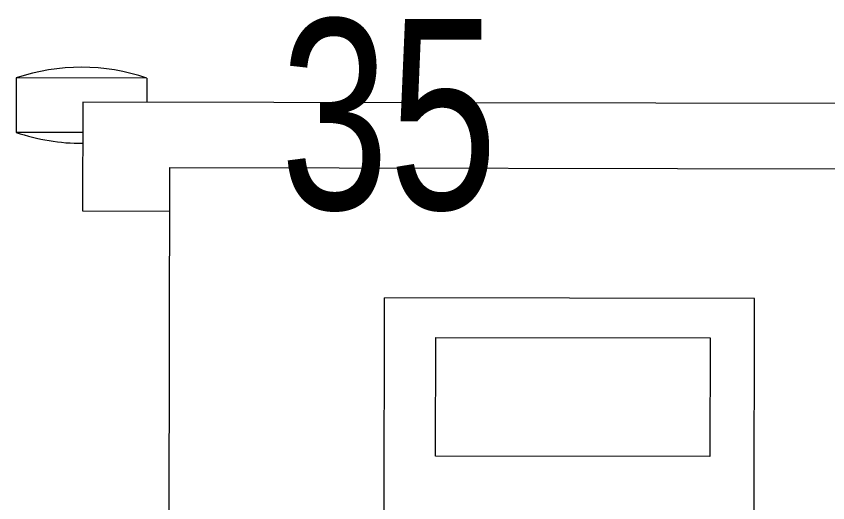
# Model space of a CAD drawing. Header units: millimetres. Extents: x -2143172 to 5255, y -610845 to 279739.
# Drawn here: x -1231683.7 to -1231310.9, y -31763.3 to -31539.6 of the extents above; entities that cross this region are included whole.
import ezdxf

# ---------------------------------------------------------------- set-up
doc = ezdxf.new("R2010")
doc.units = ezdxf.units.MM
doc.header["$LTSCALE"] = 30
doc.layers.add('72_EGR_EQP_TAG', color=142, linetype='Continuous', lineweight=5)
doc.layers.add('LOADING', color=163, linetype='Continuous', lineweight=5)
doc.styles.add('X3G_ENTITY_257CFD', font='swisscl.ttf', dxfattribs={"height": 200})

# ---------------------------------------------------------------- blocks, each defined once
blk = doc.blocks.new('workstation')
at = {"layer": 'LOADING'}
for p, q in [((2854.35, -994.87, 0), (2854.249, -1055.87, 0)), ((2827.457, -1004.855, 0), (2827.383, -1049.855, 0)), ((2844.457, -1004.883, 0), (2844.383, -1049.883, 0)), ((2829.429, -1048.04, 0), (2829.438, -1042.588, 0)), ((2829.438, -1042.588, 0), (2842.037, -1042.609, 0)), ((2842.037, -1042.609, 0), (2842.028, -1048.061, 0)), ((2842.028, -1048.061, 0), (2829.429, -1048.04, 0)), ((2827.383, -1049.855, 0), (2844.383, -1049.883, 0)), ((2858.252, -1053.877, 0), (2854.252, -1053.87, 0)), ((2858.244, -1058.877, 0), (2858.252, -1053.877, 0)), ((2854.249, -1055.87, 0), (2804.249, -1055.787, 0)), ((2858.246, -1057.488, 0), (2861.304, -1057.493, 0)), ((2861.3, -1059.993, 0), (2861.304, -1057.493, 0)), ((2800.244, -1058.781, 0), (2858.244, -1058.877, 0)), ((2855.3, -1059.983, 0), (2855.301, -1058.872, 0)), ((2855.3, -1059.983, 0), (2861.3, -1059.993, 0))]:
    blk.add_line(p, q, dxfattribs=at)
for centre, start, end in [((2858.289, -1066.238, 0), 70.9805, 90.2617), ((2858.314, -1051.238, 0), 250.9805, 288.8298)]:
    blk.add_arc(centre, 9.25, start, end, dxfattribs=at)

msp = doc.modelspace()

# ---------------------------------------------------------------- block references
at = {"layer": 'LOADING', "xscale": 10, "yscale": 10, "zscale": 10, "rotation": 180}
msp.add_blockref('workstation', (-1203070.65, -42167.96, -0.1), dxfattribs=at)

# ---------------------------------------------------------------- texts
at = {"layer": '72_EGR_EQP_TAG', "insert": (-1231512.51, -31540.95, -0.1), "char_height": 87.473, "attachment_point": 2, "style": 'X3G_ENTITY_257CFD'}
msp.add_mtext('35', dxfattribs=at)

doc.saveas('drawing.dxf')
